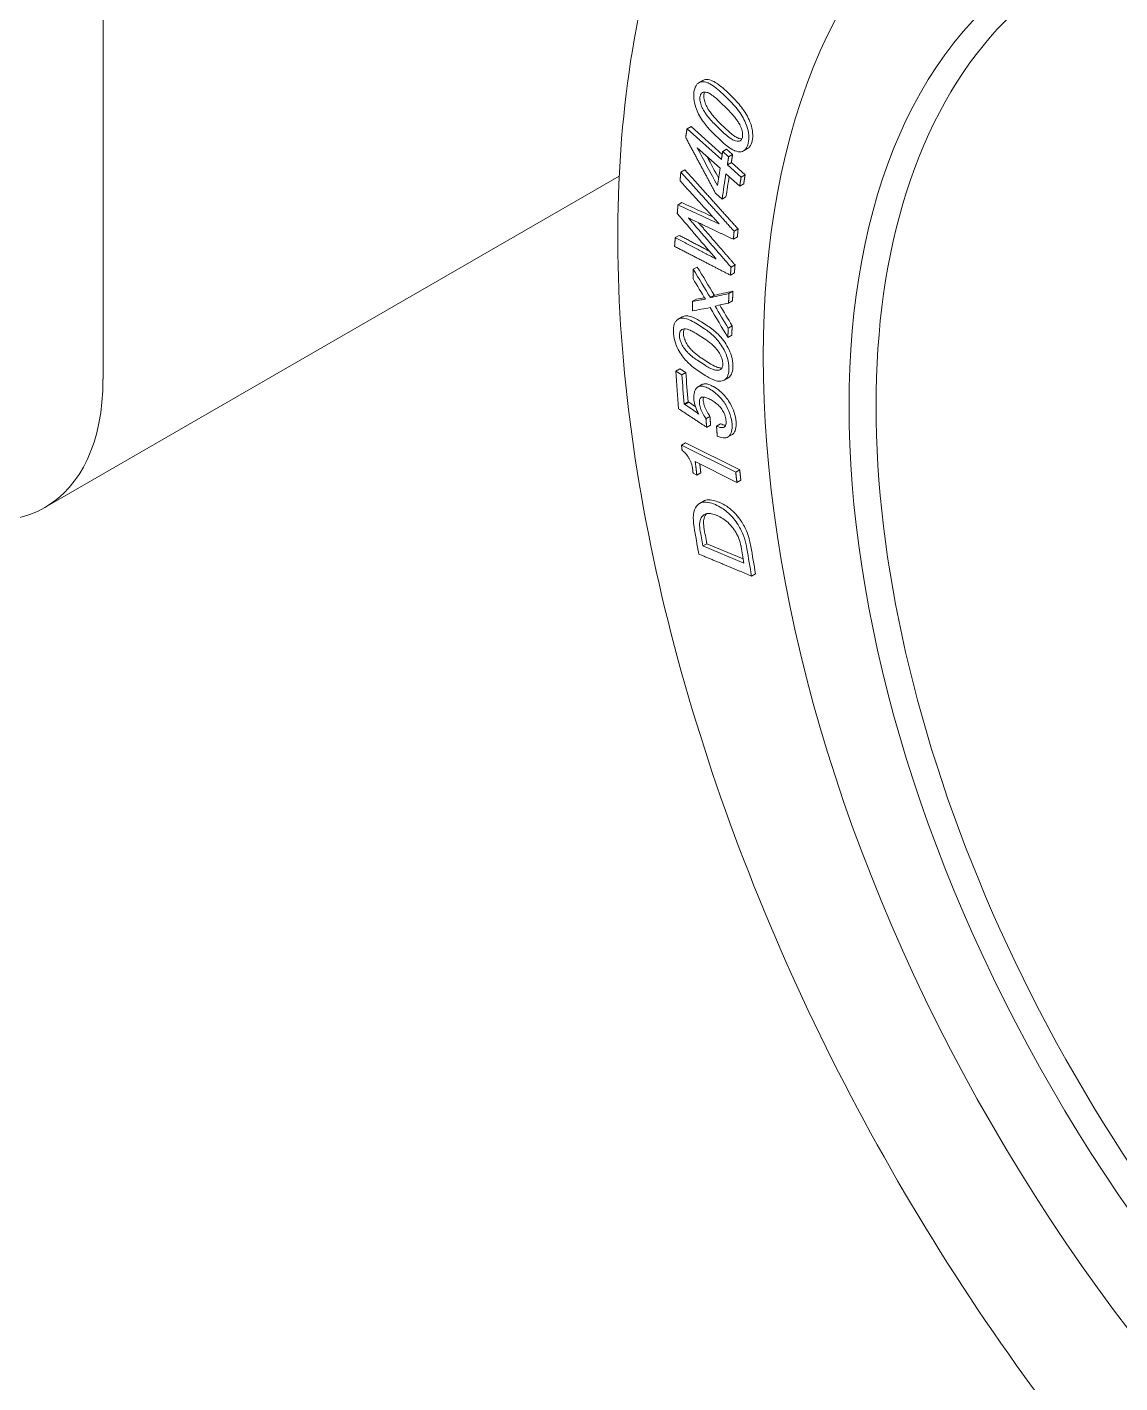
# Model space of a CAD drawing. Header units: millimetres. Extents: x 24 to 1656, y 24 to 1164.
# Drawn here: x 754 to 812.5, y 177.2 to 249.8 of the extents above; entities that cross this region are included whole.
import ezdxf

# ---------------------------------------------------------------- set-up
doc = ezdxf.new("R2010")
doc.units = ezdxf.units.MM
doc.header["$LTSCALE"] = 4
doc.layers.add('굵은실선_A3', color=7, linetype='Continuous', lineweight=18)

msp = doc.modelspace()

# ---------------------------------------------------------------- linework, layer by layer
at = {"layer": '굵은실선_A3'}
for p, q in [((758.019, 230.958), (758.019, 369.762)), ((789.93, 246.842), (790.143, 246.965)), ((791.539, 245.925), (791.209, 246.247)), ((791.421, 246.37), (791.752, 246.048)), ((791.072, 245.809), (791.452, 245.438)), ((789.297, 244.383), (789.51, 244.506)), ((791.138, 242.728), (789.297, 244.383)), ((789.51, 244.506), (791.181, 243.004)), ((790.738, 244.101), (791.068, 243.778)), ((791.186, 244.229), (790.806, 244.6)), ((791.019, 244.723), (791.399, 244.352)), ((789.843, 243.357), (791.064, 242.259)), ((792.327, 243.196), (792.54, 243.319)), ((791.205, 243.156), (791.418, 243.279)), ((791.523, 242.871), (791.205, 243.156)), ((791.418, 243.279), (791.736, 242.994)), ((791.523, 242.871), (791.736, 242.994)), ((788.964, 242.059), (789.177, 242.182)), ((791.382, 241.973), (792.118, 241.311)), ((791.456, 242.442), (791.669, 242.565)), ((792.192, 241.781), (791.456, 242.442)), ((791.669, 242.565), (792.405, 241.903)), ((792.192, 241.781), (792.405, 241.903)), ((785.666, 241.847), (754.912, 224.091)), ((792.118, 241.311), (792.331, 241.434)), ((788.813, 240.303), (789.026, 240.426)), ((790.835, 240.908), (791.17, 240.607)), ((791.17, 240.607), (791.383, 240.73)), ((791.817, 238.888), (792.03, 239.011)), ((788.667, 238.546), (788.88, 238.669)), ((791.78, 238.459), (791.993, 238.582)), ((789.632, 236.85), (789.845, 236.973)), ((791.654, 236.962), (791.867, 237.085)), ((791.619, 236.534), (791.832, 236.657)), ((790.547, 235.333), (790.76, 235.456)), ((791.534, 235.552), (791.747, 235.675)), ((789.596, 235.135), (789.809, 235.258)), ((791.523, 235.039), (791.736, 235.162)), ((788.818, 234.174), (789.03, 234.297)), ((790.197, 233.686), (789.857, 233.906)), ((790.07, 234.029), (790.409, 233.809)), ((789.837, 233.377), (790.228, 233.124)), ((791.486, 233.19), (791.699, 233.313)), ((791.496, 233.702), (791.709, 233.825)), ((790.266, 231.706), (789.876, 231.959)), ((790.089, 232.081), (790.479, 231.829)), ((788.699, 231.388), (788.912, 231.511)), ((789.02, 231.203), (788.699, 231.388)), ((788.912, 231.511), (789.233, 231.326)), ((789.02, 231.203), (789.233, 231.326)), ((789.926, 231.389), (790.265, 231.169)), ((791.288, 230.91), (791.501, 231.033)), ((789.884, 230.549), (790.097, 230.672)), ((789.136, 229.63), (789.349, 229.752)), ((789.187, 229.6), (789.136, 229.63)), ((789.187, 229.6), (789.4, 229.723)), ((789.349, 229.752), (789.4, 229.723)), ((788.848, 229.37), (788.916, 229.331)), ((789.818, 229.171), (789.865, 229.198)), ((790.311, 228.841), (790.524, 228.964)), ((790.347, 228.375), (790.56, 228.498)), ((790.875, 228.45), (791.087, 228.573)), ((789, 227.435), (789.213, 227.558)), ((791.903, 225.978), (789, 227.435)), ((789.213, 227.558), (792.116, 226.101)), ((791.491, 227.866), (791.704, 227.989)), ((789.621, 225.93), (789.823, 225.829)), ((789.737, 226.545), (791.968, 225.424)), ((789.823, 225.829), (790.035, 225.952)), ((791.903, 225.978), (792.116, 226.101)), ((791.968, 225.424), (792.181, 225.547)), ((789.965, 224.306), (790.178, 224.429)), ((790.139, 222.027), (790.352, 222.15)), ((792.341, 221.109), (790.139, 222.027)), ((790.352, 222.15), (792.303, 221.337)), ((792.752, 220.417), (792.965, 220.539))]:
    msp.add_line(p, q, dxfattribs=at)
for major_axis in [(-29.5, 51.095), (-26.25, 45.466)]:
    msp.add_ellipse((835.094, 208.096), major_axis=major_axis, ratio=0.57735, dxfattribs=at)
for centre, major_axis, ratio, start_param, end_param in [((835.8, 208.504), (-25.724, 44.555), 0.57735, 5.451555, 10.256408), ((2626.525, 1094.393), (-1405.184, 2031.188), 0.815588, 1.430629, 1.431558), ((2626.738, 1094.516), (1405.184, -2031.188), 0.815588, 4.5725, 4.573021), ((1302.152, 537.112), (-440.338, -573.237), 0.475497, 5.566834, 5.568554), ((1298.496, 534.532), (436.915, 568.781), 0.475497, 2.425238, 2.427815), ((1298.709, 534.655), (-436.915, -568.781), 0.475497, 5.56735, 5.569408), ((8320.658, 4039.066), (9774.615, 1365.893), 0.468849, 3.769876, 3.770139), ((8291.941, 3700.287), (9165.469, -3661.003), 0.74325, 4.098639, 4.098991), ((8320.445, 4038.943), (-9774.615, -1365.893), 0.468849, 0.628284, 0.628636), ((2440.745, 1008.367), (-1516.281, 1613.75), 0.809093, 1.311224, 1.312033), ((2440.958, 1008.489), (1516.281, -1613.75), 0.809093, 4.452816, 4.453626), ((2459.556, 1016.941), (1560.732, -1604.825), 0.807918, 4.438887, 4.439465), ((2210.288, 1030.333), (-1732.184, -792.896), 0.132031, 0.552279, 0.553268), ((2210.501, 1030.456), (1732.184, 792.896), 0.132031, 3.693872, 3.694861), ((2443.527, 1156.441), (2023.311, 898.924), 0.147311, 3.6931, 3.69391), ((2472.758, 1170.923), (-2064.544, -899.183), 0.157257, 0.552499, 0.553073), ((2472.971, 1171.046), (2064.544, 899.183), 0.157257, 3.694092, 3.694448), ((2202.501, 899.015), (1251.732, -1427.146), 0.811162, 4.482978, 4.483971), ((2246.163, 1049.253), (1776.269, 809.541), 0.134287, 3.69367, 3.69438), ((2243.466, 917.302), (-1297.523, 1458.397), 0.810763, 1.335152, 1.335862), ((2243.679, 917.425), (1297.523, -1458.397), 0.810763, 4.476786, 4.477455), ((1322.893, 538.654), (-323.514, -682.564), 0.626535, 5.447251, 5.450395), ((1319.18, 536.14), (321.07, 677.408), 0.626535, 2.305645, 2.308116), ((1319.393, 536.263), (-321.07, -677.408), 0.626535, 5.447238, 5.449708), ((747.412, 237.082), (7.5, -12.99), 0.57735, 5.497787, 7.068583), ((751.055, 313.127), (39.303, -84.333), 0.00666, 6.192301, 6.246621), ((761.582, 291.097), (-28.989, 62.18), 0.007749, 3.035744, 3.099023), ((1323.918, 531.668), (-235.487, -717.94), 0.686207, 5.366521, 5.368711), ((1320.297, 529.265), (-233.659, -712.365), 0.686207, 5.366557, 5.367882), ((1320.084, 529.142), (233.659, 712.365), 0.686207, 2.224965, 2.22629), ((1294.004, 511.894), (-221.193, -674.36), 0.686207, 5.366572, 5.367972), ((1290.394, 509.498), (219.463, 669.086), 0.686207, 2.224944, 2.227294), ((1290.607, 509.621), (-219.463, -669.086), 0.686207, 5.366537, 5.368887)]:
    msp.add_ellipse(centre, major_axis=major_axis, ratio=ratio, start_param=start_param, end_param=end_param, dxfattribs=at)
for points, knots in [([(870.882, 144.206), (866.451, 142.745), (861.611, 142.349), (851.208, 143.577), (845.609, 145.386), (834.256, 151.112), (828.503, 155.132), (817.587, 164.892), (812.426, 170.633), (803.2, 183.225), (799.13, 190.068), (792.455, 204.205), (789.849, 211.497), (786.369, 225.866), (785.501, 232.941), (785.688, 246.205), (786.745, 252.398), (790.826, 263.054), (793.793, 267.582), (797.651, 271.028), (797.654, 271.031), (797.658, 271.034)], [4.046409, 4.046409, 4.046409, 4.046409, 4.333754, 4.333754, 4.649286, 4.649286, 4.980119, 4.980119, 5.310872, 5.310872, 5.639927, 5.639927, 5.96886, 5.96886, 6.299326, 6.299326, 6.630633, 6.630633, 6.948876, 6.948876, 6.949166, 6.949166, 6.949166, 6.949166]), ([(790.143, 246.965), (790.143, 246.965), (790.144, 246.966), (790.144, 246.966), (790.185, 246.989), (790.23, 247.004), (790.277, 247.012)], [0.08025097, 0.08025097, 0.08025097, 0.08025097, 0.08062304, 0.08062304, 0.08062304, 0.10678175, 0.10678175, 0.10678175, 0.10678175]), ([(790.277, 247.012), (790.379, 247.029), (790.491, 247.01), (790.608, 246.964), (790.696, 246.93), (790.786, 246.881), (790.876, 246.822), (790.913, 246.798), (790.95, 246.772), (790.987, 246.745), (791.133, 246.639), (791.28, 246.508), (791.421, 246.37)], [0, 0, 0, 0, 0.0559312, 0.0559312, 0.0559312, 0.0976081, 0.0976081, 0.0976081, 0.114862, 0.114862, 0.114862, 0.1827248, 0.1827248, 0.1827248, 0.1827248]), ([(789.683, 246.431), (789.654, 246.302), (789.644, 246.159), (789.658, 245.999), (789.672, 245.845), (789.708, 245.685), (789.764, 245.521)], [-0.1072896, -0.1072896, -0.1072896, -0.1072896, -0.0526696, -0.0526696, -0.0526696, 0, 0, 0, 0]), ([(790.064, 246.889), (790.017, 246.881), (789.972, 246.866), (789.931, 246.843), (789.891, 246.82), (789.855, 246.789), (789.823, 246.751), (789.756, 246.67), (789.711, 246.56), (789.683, 246.431)], [-0.1067827, -0.1067827, -0.1067827, -0.1067827, -0.080573, -0.080573, -0.080573, -0.0547542, -0.0547542, -0.0547542, 0, 0, 0, 0]), ([(789.997, 246.124), (790.004, 246.156), (790.013, 246.185), (790.026, 246.211), (790.038, 246.237), (790.053, 246.259), (790.07, 246.277), (790.107, 246.317), (790.154, 246.338), (790.206, 246.346)], [-0.05564793, -0.05564793, -0.05564793, -0.05564793, -0.04205662, -0.04205662, -0.04205662, -0.02862173, -0.02862173, -0.02862173, 0, 0, 0, 0]), ([(791.209, 246.247), (791.094, 246.359), (790.976, 246.465), (790.829, 246.581), (790.8, 246.603), (790.662, 246.705), (790.551, 246.773), (790.428, 246.828), (790.413, 246.834), (790.28, 246.887), (790.167, 246.906), (790.064, 246.889)], [-0.1827309, -0.1827309, -0.1827309, -0.1827309, -0.1278621, -0.1278621, -0.1143951, -0.1143951, -0.0632954, -0.0632954, -0.0564859, -0.0564859, 0, 0, 0, 0]), ([(790.21, 246.247), (790.196, 246.184), (790.193, 246.113), (790.202, 246.033), (790.211, 245.947), (790.234, 245.857), (790.265, 245.767)], [0, 0, 0, 0, 0.02687122, 0.02687122, 0.02687122, 0.05592688, 0.05592688, 0.05592688, 0.05592688]), ([(790.206, 246.346), (790.254, 246.354), (790.307, 246.347), (790.362, 246.329), (790.418, 246.311), (790.477, 246.283), (790.535, 246.248), (790.543, 246.243), (790.55, 246.239), (790.558, 246.234), (790.604, 246.205), (790.652, 246.172), (790.701, 246.135), (790.769, 246.083), (790.838, 246.025), (790.906, 245.965), (790.963, 245.914), (791.018, 245.861), (791.072, 245.809)], [-0.1346143, -0.1346143, -0.1346143, -0.1346143, -0.1083616, -0.1083616, -0.1083616, -0.0814214, -0.0814214, -0.0814214, -0.0779041, -0.0779041, -0.0779041, -0.0562671, -0.0562671, -0.0562671, -0.025574, -0.025574, -0.025574, 0, 0, 0, 0]), ([(790.247, 246.349), (790.244, 246.345), (790.241, 246.34), (790.239, 246.335), (790.226, 246.309), (790.217, 246.28), (790.21, 246.247)], [0.03932564, 0.03932564, 0.03932564, 0.03932564, 0.04190796, 0.04190796, 0.04190796, 0.05564339, 0.05564339, 0.05564339, 0.05564339]), ([(789.764, 245.521), (789.806, 245.4), (789.858, 245.282), (789.917, 245.166), (789.982, 245.042), (790.054, 244.923), (790.131, 244.811), (790.194, 244.719), (790.26, 244.63), (790.329, 244.545), (790.432, 244.419), (790.539, 244.301), (790.646, 244.192), (790.676, 244.161), (790.707, 244.13), (790.738, 244.101)], [-0.1811494, -0.1811494, -0.1811494, -0.1811494, -0.1421754, -0.1421754, -0.1421754, -0.1001519, -0.1001519, -0.1001519, -0.0656826, -0.0656826, -0.0656826, -0.0146406, -0.0146406, -0.0146406, 0, 0, 0, 0]), ([(790.052, 245.644), (790.021, 245.734), (789.998, 245.824), (789.989, 245.91), (789.98, 245.99), (789.983, 246.061), (789.997, 246.124)], [-0.05592687, -0.05592687, -0.05592687, -0.05592687, -0.02687059, -0.02687059, -0.02687059, 0, 0, 0, 0]), ([(790.806, 244.6), (790.727, 244.677), (790.646, 244.76), (790.568, 244.847), (790.528, 244.891), (790.489, 244.936), (790.452, 244.982), (790.403, 245.041), (790.354, 245.104), (790.307, 245.17), (790.268, 245.224), (790.231, 245.28), (790.197, 245.338), (790.19, 245.35), (790.183, 245.362), (790.176, 245.374), (790.127, 245.46), (790.084, 245.551), (790.052, 245.644)], [-0.1363453, -0.1363453, -0.1363453, -0.1363453, -0.0983409, -0.0983409, -0.0983409, -0.0791267, -0.0791267, -0.0791267, -0.0543754, -0.0543754, -0.0543754, -0.0342036, -0.0342036, -0.0342036, -0.0299695, -0.0299695, -0.0299695, 0, 0, 0, 0]), ([(790.265, 245.767), (790.297, 245.674), (790.34, 245.584), (790.388, 245.498), (790.419, 245.444), (790.452, 245.391), (790.487, 245.34), (790.54, 245.263), (790.596, 245.189), (790.651, 245.121), (790.704, 245.056), (790.76, 244.992), (790.817, 244.931), (790.884, 244.858), (790.952, 244.788), (791.019, 244.723)], [0, 0, 0, 0, 0.0297874, 0.0297874, 0.0297874, 0.0486526, 0.0486526, 0.0486526, 0.0769367, 0.0769367, 0.0769367, 0.1040641, 0.1040641, 0.1040641, 0.1363146, 0.1363146, 0.1363146, 0.1363146]), ([(792.494, 244.517), (792.452, 244.638), (792.402, 244.757), (792.343, 244.873), (792.28, 244.996), (792.209, 245.114), (792.133, 245.226), (791.954, 245.49), (791.744, 245.724), (791.539, 245.925)], [-0.1790404, -0.1790404, -0.1790404, -0.1790404, -0.140094, -0.140094, -0.140094, -0.0984445, -0.0984445, -0.0984445, 0, 0, 0, 0]), ([(791.752, 246.048), (791.93, 245.873), (792.111, 245.674), (792.272, 245.454), (792.364, 245.328), (792.45, 245.194), (792.526, 245.052), (792.597, 244.919), (792.658, 244.782), (792.707, 244.64)], [0, 0, 0, 0, 0.085565, 0.085565, 0.085565, 0.1341099, 0.1341099, 0.1341099, 0.1795648, 0.1795648, 0.1795648, 0.1795648]), ([(791.452, 245.438), (791.571, 245.322), (791.694, 245.193), (791.806, 245.056), (791.855, 244.997), (791.904, 244.934), (791.951, 244.868), (791.989, 244.814), (792.026, 244.758), (792.06, 244.701), (792.068, 244.689), (792.075, 244.676), (792.082, 244.664), (792.131, 244.578), (792.174, 244.487), (792.206, 244.394)], [-0.1363504, -0.1363504, -0.1363504, -0.1363504, -0.0791399, -0.0791399, -0.0791399, -0.0543849, -0.0543849, -0.0543849, -0.0342133, -0.0342133, -0.0342133, -0.029973, -0.029973, -0.029973, 0, 0, 0, 0]), ([(792.056, 243.713), (792.005, 243.704), (791.95, 243.71), (791.828, 243.745), (791.76, 243.777), (791.642, 243.848), (791.59, 243.883), (791.449, 243.989), (791.36, 244.065), (791.244, 244.173), (791.215, 244.201), (791.186, 244.229)], [-0.1365887, -0.1365887, -0.1365887, -0.1365887, -0.10869, -0.10869, -0.0774396, -0.0774396, -0.0537642, -0.0537642, -0.0137254, -0.0137254, 0, 0, 0, 0]), ([(791.399, 244.352), (791.524, 244.231), (791.657, 244.112), (791.786, 244.019), (791.809, 244.003), (791.832, 243.987), (791.854, 243.973), (791.923, 243.928), (791.992, 243.89), (792.059, 243.865), (792.067, 243.862), (792.075, 243.859), (792.082, 243.857), (792.134, 243.839), (792.185, 243.83), (792.232, 243.832)], [0, 0, 0, 0, 0.0595409, 0.0595409, 0.0595409, 0.0699653, 0.0699653, 0.0699653, 0.1017649, 0.1017649, 0.1017649, 0.1055267, 0.1055267, 0.1055267, 0.1304268, 0.1304268, 0.1304268, 0.1304268]), ([(792.206, 244.394), (792.237, 244.304), (792.259, 244.214), (792.269, 244.128), (792.278, 244.048), (792.275, 243.977), (792.261, 243.914)], [-0.05592824, -0.05592824, -0.05592824, -0.05592824, -0.02686725, -0.02686725, -0.02686725, 0, 0, 0, 0]), ([(792.575, 243.607), (792.603, 243.737), (792.614, 243.883), (792.599, 244.045), (792.585, 244.198), (792.549, 244.355), (792.494, 244.517)], [-0.1073167, -0.1073167, -0.1073167, -0.1073167, -0.0519906, -0.0519906, -0.0519906, 0, 0, 0, 0]), ([(792.707, 244.64), (792.761, 244.481), (792.797, 244.327), (792.811, 244.177), (792.827, 244.011), (792.817, 243.863), (792.788, 243.73)], [0, 0, 0, 0, 0.0509754, 0.0509754, 0.0509754, 0.1073076, 0.1073076, 0.1073076, 0.1073076]), ([(791.068, 243.778), (791.184, 243.665), (791.303, 243.558), (791.422, 243.465), (791.445, 243.447), (791.468, 243.43), (791.491, 243.413), (791.604, 243.33), (791.717, 243.26), (791.828, 243.212), (791.837, 243.209), (791.845, 243.205), (791.854, 243.202), (791.975, 243.153), (792.089, 243.133), (792.194, 243.149)], [-0.1801731, -0.1801731, -0.1801731, -0.1801731, -0.124723, -0.124723, -0.124723, -0.1139905, -0.1139905, -0.1139905, -0.0615104, -0.0615104, -0.0615104, -0.0574813, -0.0574813, -0.0574813, 0, 0, 0, 0]), ([(792.261, 243.914), (792.254, 243.885), (792.245, 243.859), (792.234, 243.836), (792.222, 243.812), (792.207, 243.793), (792.19, 243.776), (792.161, 243.747), (792.126, 243.729), (792.087, 243.719), (792.077, 243.716), (792.067, 243.714), (792.056, 243.713)], [-0.05265982, -0.05265982, -0.05265982, -0.05265982, -0.04035112, -0.04035112, -0.04035112, -0.0278084, -0.0278084, -0.0278084, -0.00584972, -0.00584972, -0.00584972, 0, 0, 0, 0]), ([(792.194, 243.149), (792.289, 243.165), (792.37, 243.21), (792.435, 243.288), (792.502, 243.368), (792.547, 243.478), (792.575, 243.607)], [-0.1072821, -0.1072821, -0.1072821, -0.1072821, -0.0546148, -0.0546148, -0.0546148, 0, 0, 0, 0]), ([(792.788, 243.73), (792.759, 243.601), (792.715, 243.492), (792.648, 243.411), (792.616, 243.373), (792.58, 243.342), (792.54, 243.319)], [0, 0, 0, 0, 0.05455063, 0.05455063, 0.05455063, 0.0806106, 0.0806106, 0.0806106, 0.0806106]), ([(788.783, 234.151), (788.745, 234.124), (788.712, 234.09), (788.683, 234.049), (788.655, 234.008), (788.632, 233.96), (788.614, 233.906), (788.576, 233.792), (788.562, 233.654), (788.567, 233.503)], [-0.1067827, -0.1067827, -0.1067827, -0.1067827, -0.080573, -0.080573, -0.080573, -0.0547542, -0.0547542, -0.0547542, 0, 0, 0, 0]), ([(789.857, 233.906), (789.74, 233.982), (789.62, 234.051), (789.475, 234.119), (789.447, 234.132), (789.312, 234.187), (789.206, 234.218), (789.094, 234.228), (789.081, 234.229), (788.96, 234.233), (788.863, 234.21), (788.783, 234.151)], [-0.1827309, -0.1827309, -0.1827309, -0.1827309, -0.1278621, -0.1278621, -0.1143951, -0.1143951, -0.0632954, -0.0632954, -0.0564859, -0.0564859, 0, 0, 0, 0]), ([(789.03, 234.297), (789.103, 234.338), (789.186, 234.355), (789.277, 234.353), (789.357, 234.35), (789.441, 234.333), (789.527, 234.305), (789.563, 234.293), (789.599, 234.28), (789.635, 234.265), (789.777, 234.206), (789.925, 234.123), (790.07, 234.029)], [0.0078989, 0.0078989, 0.0078989, 0.0078989, 0.0559312, 0.0559312, 0.0559312, 0.0976081, 0.0976081, 0.0976081, 0.114862, 0.114862, 0.114862, 0.1827248, 0.1827248, 0.1827248, 0.1827248]), ([(788.567, 233.503), (788.571, 233.352), (788.592, 233.192), (788.638, 233.024), (788.682, 232.862), (788.746, 232.703), (788.826, 232.547)], [-0.1072896, -0.1072896, -0.1072896, -0.1072896, -0.0526696, -0.0526696, -0.0526696, 0, 0, 0, 0]), ([(788.889, 233.294), (788.888, 233.332), (788.89, 233.367), (788.894, 233.4), (788.899, 233.433), (788.907, 233.463), (788.917, 233.49), (788.939, 233.547), (788.973, 233.588), (789.014, 233.618)], [-0.05564793, -0.05564793, -0.05564793, -0.05564793, -0.04205662, -0.04205662, -0.04205662, -0.02862173, -0.02862173, -0.02862173, 0, 0, 0, 0]), ([(789.036, 232.794), (788.991, 232.88), (788.954, 232.969), (788.928, 233.058), (788.904, 233.141), (788.891, 233.22), (788.889, 233.294)], [-0.05592687, -0.05592687, -0.05592687, -0.05592687, -0.02687059, -0.02687059, -0.02687059, 0, 0, 0, 0]), ([(789.014, 233.618), (789.051, 233.645), (789.096, 233.658), (789.145, 233.661), (789.195, 233.664), (789.249, 233.655), (789.304, 233.641), (789.312, 233.639), (789.319, 233.637), (789.326, 233.635), (789.37, 233.622), (789.417, 233.605), (789.464, 233.584), (789.531, 233.555), (789.6, 233.519), (789.669, 233.48), (789.726, 233.447), (789.783, 233.412), (789.837, 233.377)], [-0.1346143, -0.1346143, -0.1346143, -0.1346143, -0.1083616, -0.1083616, -0.1083616, -0.0814214, -0.0814214, -0.0814214, -0.0779041, -0.0779041, -0.0779041, -0.0562671, -0.0562671, -0.0562671, -0.025574, -0.025574, -0.025574, 0, 0, 0, 0]), ([(789.154, 233.661), (789.145, 233.647), (789.137, 233.631), (789.131, 233.614), (789.12, 233.587), (789.112, 233.557), (789.108, 233.524), (789.103, 233.491), (789.101, 233.455), (789.102, 233.417)], [0.01977653, 0.01977653, 0.01977653, 0.01977653, 0.02834068, 0.02834068, 0.02834068, 0.04190796, 0.04190796, 0.04190796, 0.05564339, 0.05564339, 0.05564339, 0.05564339]), ([(789.102, 233.417), (789.104, 233.343), (789.117, 233.264), (789.141, 233.181), (789.167, 233.092), (789.204, 233.003), (789.249, 232.917)], [0, 0, 0, 0, 0.02687122, 0.02687122, 0.02687122, 0.05592688, 0.05592688, 0.05592688, 0.05592688]), ([(791.277, 232.535), (791.218, 232.65), (791.151, 232.759), (791.078, 232.861), (791, 232.971), (790.917, 233.071), (790.832, 233.162), (790.655, 233.35), (790.464, 233.505), (790.278, 233.632), (790.251, 233.651), (790.224, 233.669), (790.197, 233.686)], [-0.1790404, -0.1790404, -0.1790404, -0.1790404, -0.140094, -0.140094, -0.140094, -0.0984445, -0.0984445, -0.0984445, -0.0126024, -0.0126024, -0.0126024, 0, 0, 0, 0]), ([(790.409, 233.809), (790.593, 233.69), (790.783, 233.546), (790.962, 233.37), (791.063, 233.27), (791.162, 233.158), (791.255, 233.034), (791.342, 232.918), (791.421, 232.793), (791.49, 232.658)], [0, 0, 0, 0, 0.085565, 0.085565, 0.085565, 0.1341099, 0.1341099, 0.1341099, 0.1795648, 0.1795648, 0.1795648, 0.1795648]), ([(788.826, 232.547), (788.887, 232.432), (788.954, 232.324), (789.027, 232.222), (789.106, 232.112), (789.191, 232.012), (789.277, 231.92), (789.349, 231.845), (789.422, 231.775), (789.497, 231.71), (789.607, 231.614), (789.72, 231.528), (789.831, 231.452), (789.863, 231.43), (789.894, 231.409), (789.926, 231.389)], [-0.1811494, -0.1811494, -0.1811494, -0.1811494, -0.1421754, -0.1421754, -0.1421754, -0.1001519, -0.1001519, -0.1001519, -0.0656826, -0.0656826, -0.0656826, -0.0146406, -0.0146406, -0.0146406, 0, 0, 0, 0]), ([(789.876, 231.959), (789.795, 232.011), (789.711, 232.069), (789.628, 232.133), (789.586, 232.165), (789.545, 232.198), (789.504, 232.233), (789.452, 232.278), (789.398, 232.327), (789.345, 232.38), (789.303, 232.424), (789.26, 232.47), (789.22, 232.519), (789.212, 232.529), (789.203, 232.54), (789.195, 232.55), (789.137, 232.624), (789.082, 232.706), (789.036, 232.794)], [-0.1363453, -0.1363453, -0.1363453, -0.1363453, -0.0983409, -0.0983409, -0.0983409, -0.0791267, -0.0791267, -0.0791267, -0.0543754, -0.0543754, -0.0543754, -0.0342036, -0.0342036, -0.0342036, -0.0299695, -0.0299695, -0.0299695, 0, 0, 0, 0]), ([(789.249, 232.917), (789.295, 232.829), (789.349, 232.748), (789.407, 232.674), (789.444, 232.628), (789.482, 232.583), (789.522, 232.541), (789.581, 232.478), (789.643, 232.421), (789.703, 232.369), (789.76, 232.319), (789.819, 232.272), (789.879, 232.227), (789.949, 232.175), (790.02, 232.126), (790.089, 232.081)], [0, 0, 0, 0, 0.0297874, 0.0297874, 0.0297874, 0.0486526, 0.0486526, 0.0486526, 0.0769367, 0.0769367, 0.0769367, 0.1040641, 0.1040641, 0.1040641, 0.1363146, 0.1363146, 0.1363146, 0.1363146]), ([(790.228, 233.124), (790.35, 233.045), (790.478, 232.953), (790.599, 232.849), (790.695, 232.768), (790.794, 232.672), (790.883, 232.563), (790.892, 232.553), (790.9, 232.543), (790.908, 232.532), (790.967, 232.458), (791.021, 232.376), (791.067, 232.288)], [-0.1363504, -0.1363504, -0.1363504, -0.1363504, -0.0791399, -0.0791399, -0.0791399, -0.0342133, -0.0342133, -0.0342133, -0.029973, -0.029973, -0.029973, 0, 0, 0, 0]), ([(791.536, 231.579), (791.532, 231.732), (791.51, 231.894), (791.464, 232.065), (791.42, 232.225), (791.357, 232.381), (791.277, 232.535)], [-0.1073167, -0.1073167, -0.1073167, -0.1073167, -0.0519906, -0.0519906, -0.0519906, 0, 0, 0, 0]), ([(791.49, 232.658), (791.569, 232.507), (791.631, 232.354), (791.674, 232.196), (791.722, 232.023), (791.745, 231.858), (791.749, 231.702)], [0, 0, 0, 0, 0.0509754, 0.0509754, 0.0509754, 0.1073076, 0.1073076, 0.1073076, 0.1073076]), ([(791.089, 231.489), (791.049, 231.459), (791.003, 231.444), (790.895, 231.434), (790.832, 231.442), (790.721, 231.472), (790.671, 231.49), (790.533, 231.549), (790.443, 231.597), (790.325, 231.668), (790.296, 231.687), (790.266, 231.706)], [-0.1365887, -0.1365887, -0.1365887, -0.1365887, -0.10869, -0.10869, -0.0774396, -0.0774396, -0.0537642, -0.0537642, -0.0137254, -0.0137254, 0, 0, 0, 0]), ([(790.479, 231.829), (790.607, 231.746), (790.741, 231.67), (790.867, 231.62), (790.889, 231.612), (790.911, 231.604), (790.932, 231.597), (790.998, 231.575), (791.063, 231.562), (791.123, 231.561), (791.13, 231.561), (791.137, 231.561), (791.144, 231.561), (791.149, 231.561), (791.154, 231.561), (791.159, 231.562)], [0, 0, 0, 0, 0.0595409, 0.0595409, 0.0595409, 0.0699653, 0.0699653, 0.0699653, 0.1017649, 0.1017649, 0.1017649, 0.1055267, 0.1055267, 0.1055267, 0.1082653, 0.1082653, 0.1082653, 0.1082653]), ([(791.067, 232.288), (791.112, 232.202), (791.149, 232.113), (791.175, 232.024), (791.199, 231.941), (791.212, 231.862), (791.214, 231.788)], [-0.05592824, -0.05592824, -0.05592824, -0.05592824, -0.02686725, -0.02686725, -0.02686725, 0, 0, 0, 0]), ([(791.214, 231.788), (791.215, 231.754), (791.213, 231.722), (791.208, 231.693), (791.203, 231.662), (791.196, 231.635), (791.185, 231.611), (791.168, 231.568), (791.142, 231.535), (791.113, 231.508), (791.105, 231.501), (791.097, 231.495), (791.089, 231.489)], [-0.05265982, -0.05265982, -0.05265982, -0.05265982, -0.04035112, -0.04035112, -0.04035112, -0.0278084, -0.0278084, -0.0278084, -0.00584972, -0.00584972, -0.00584972, 0, 0, 0, 0]), ([(791.749, 231.702), (791.753, 231.551), (791.74, 231.414), (791.702, 231.301), (791.666, 231.191), (791.609, 231.109), (791.534, 231.054)], [0, 0, 0, 0, 0.0545506, 0.0545506, 0.0545506, 0.1072828, 0.1072828, 0.1072828, 0.1072828]), ([(790.265, 231.169), (790.407, 231.077), (790.551, 230.996), (790.689, 230.94), (790.799, 230.894), (790.907, 230.863), (791.008, 230.855), (791.016, 230.855), (791.024, 230.854), (791.031, 230.854), (791.141, 230.849), (791.239, 230.872), (791.321, 230.931)], [-0.1801731, -0.1801731, -0.1801731, -0.1801731, -0.1139905, -0.1139905, -0.1139905, -0.0615104, -0.0615104, -0.0615104, -0.0574813, -0.0574813, -0.0574813, 0, 0, 0, 0]), ([(791.321, 230.931), (791.396, 230.986), (791.453, 231.067), (791.489, 231.177), (791.527, 231.291), (791.541, 231.428), (791.536, 231.579)], [-0.1072821, -0.1072821, -0.1072821, -0.1072821, -0.0546148, -0.0546148, -0.0546148, 0, 0, 0, 0]), ([(789.832, 230.511), (789.799, 230.482), (789.771, 230.447), (789.747, 230.404), (789.724, 230.362), (789.706, 230.314), (789.692, 230.26), (789.663, 230.145), (789.658, 230.01), (789.669, 229.863)], [-0.1003586, -0.1003586, -0.1003586, -0.1003586, -0.0759166, -0.0759166, -0.0759166, -0.0517081, -0.0517081, -0.0517081, 0, 0, 0, 0]), ([(790.501, 230.44), (790.417, 230.489), (790.332, 230.529), (790.251, 230.556), (790.179, 230.58), (790.109, 230.593), (790.044, 230.592), (789.961, 230.59), (789.89, 230.564), (789.832, 230.511)], [-0.1186445, -0.1186445, -0.1186445, -0.1186445, -0.0791028, -0.0791028, -0.0791028, -0.0440891, -0.0440891, -0.0440891, 0, 0, 0, 0]), ([(790.097, 230.672), (790.144, 230.699), (790.197, 230.713), (790.255, 230.715), (790.321, 230.717), (790.391, 230.703), (790.464, 230.679), (790.545, 230.652), (790.63, 230.611), (790.714, 230.563)], [0.0123266, 0.0123266, 0.0123266, 0.0123266, 0.0438463, 0.0438463, 0.0438463, 0.0791729, 0.0791729, 0.0791729, 0.1186395, 0.1186395, 0.1186395, 0.1186395]), ([(791.411, 229.512), (791.355, 229.612), (791.294, 229.706), (791.161, 229.885), (791.09, 229.968), (790.942, 230.118), (790.867, 230.185), (790.694, 230.321), (790.597, 230.385), (790.501, 230.44)], [-0.15018, -0.15018, -0.15018, -0.15018, -0.1157574, -0.1157574, -0.0803022, -0.0803022, -0.0448541, -0.0448541, 0, 0, 0, 0]), ([(790.714, 230.563), (790.821, 230.502), (790.93, 230.428), (791.084, 230.302), (791.131, 230.261), (791.261, 230.136), (791.341, 230.047), (791.493, 229.851), (791.561, 229.747), (791.624, 229.635)], [0, 0, 0, 0, 0.0500699, 0.0500699, 0.0721765, 0.0721765, 0.1117566, 0.1117566, 0.1502969, 0.1502969, 0.1502969, 0.1502969]), ([(789.818, 229.171), (789.714, 229.246), (789.61, 229.319), (789.4, 229.462), (789.293, 229.532), (789.187, 229.6)], [-0.0980925, -0.0980925, -0.0980925, -0.0980925, -0.04964178, -0.04964178, 0, 0, 0, 0]), ([(789.4, 229.723), (789.501, 229.658), (789.602, 229.591), (789.717, 229.513), (789.731, 229.504), (789.745, 229.495)], [0, 0, 0, 0, 0.04727873, 0.04727873, 0.0536406, 0.0536406, 0.0536406, 0.0536406]), ([(789.669, 229.863), (789.678, 229.746), (789.703, 229.622), (789.745, 229.494), (789.79, 229.356), (789.851, 229.221), (789.921, 229.09)], [-0.08615147, -0.08615147, -0.08615147, -0.08615147, -0.04455072, -0.04455072, -0.04455072, 0, 0, 0, 0]), ([(789.956, 229.698), (789.952, 229.759), (789.955, 229.813), (789.969, 229.859), (789.982, 229.906), (790.005, 229.941), (790.034, 229.967)], [-0.0431677, -0.0431677, -0.0431677, -0.0431677, -0.02176586, -0.02176586, -0.02176586, 0, 0, 0, 0]), ([(790.145, 229.119), (790.092, 229.213), (790.047, 229.311), (790.014, 229.412), (789.982, 229.512), (789.963, 229.607), (789.956, 229.698)], [-0.0649148, -0.0649148, -0.0649148, -0.0649148, -0.03222172, -0.03222172, -0.03222172, 0, 0, 0, 0]), ([(790.034, 229.967), (790.058, 229.989), (790.087, 230.001), (790.12, 230.006), (790.157, 230.012), (790.199, 230.009), (790.242, 230), (790.275, 229.993), (790.31, 229.982), (790.346, 229.969), (790.406, 229.946), (790.469, 229.916), (790.53, 229.883), (790.551, 229.872), (790.572, 229.86), (790.593, 229.849)], [-0.09346086, -0.09346086, -0.09346086, -0.09346086, -0.0752262, -0.0752262, -0.0752262, -0.05408352, -0.05408352, -0.05408352, -0.03753574, -0.03753574, -0.03753574, -0.00957988, -0.00957988, -0.00957988, 0, 0, 0, 0]), ([(790.19, 230.008), (790.187, 230), (790.184, 229.991), (790.182, 229.983), (790.168, 229.936), (790.165, 229.882), (790.169, 229.821)], [0.01755536, 0.01755536, 0.01755536, 0.01755536, 0.02163918, 0.02163918, 0.02163918, 0.04316841, 0.04316841, 0.04316841, 0.04316841]), ([(790.169, 229.821), (790.176, 229.73), (790.194, 229.635), (790.227, 229.535), (790.26, 229.434), (790.305, 229.336), (790.358, 229.242)], [0, 0, 0, 0, 0.03220496, 0.03220496, 0.03220496, 0.06491473, 0.06491473, 0.06491473, 0.06491473]), ([(790.593, 229.849), (790.665, 229.807), (790.74, 229.759), (790.814, 229.704), (790.829, 229.692), (790.845, 229.679), (790.861, 229.667), (790.924, 229.616), (790.987, 229.558), (791.048, 229.492), (791.057, 229.481), (791.067, 229.471), (791.077, 229.46), (791.135, 229.392), (791.19, 229.316), (791.237, 229.232)], [-0.1047463, -0.1047463, -0.1047463, -0.1047463, -0.0706803, -0.0706803, -0.0706803, -0.0633305, -0.0633305, -0.0633305, -0.0338485, -0.0338485, -0.0338485, -0.02915, -0.02915, -0.02915, 0, 0, 0, 0]), ([(791.624, 229.635), (791.707, 229.487), (791.774, 229.335), (791.824, 229.178), (791.879, 229.004), (791.909, 228.836), (791.921, 228.677)], [0, 0, 0, 0, 0.050978, 0.050978, 0.050978, 0.1073074, 0.1073074, 0.1073074, 0.1073074]), ([(789.921, 229.09), (789.904, 229.1), (789.887, 229.111), (789.852, 229.138), (789.835, 229.154), (789.818, 229.171)], [-0.01616646, -0.01616646, -0.01616646, -0.01616646, -0.00818788, -0.00818788, 0, 0, 0, 0]), ([(791.237, 229.232), (791.259, 229.193), (791.278, 229.153), (791.313, 229.07), (791.328, 229.028), (791.368, 228.893), (791.382, 228.802), (791.389, 228.716)], [-0.05728224, -0.05728224, -0.05728224, -0.05728224, -0.04390169, -0.04390169, -0.03025742, -0.03025742, 0, 0, 0, 0]), ([(791.708, 228.554), (791.697, 228.711), (791.667, 228.875), (791.614, 229.046), (791.564, 229.206), (791.496, 229.362), (791.411, 229.512)], [-0.1073164, -0.1073164, -0.1073164, -0.1073164, -0.0519902, -0.0519902, -0.0519902, 0, 0, 0, 0]), ([(790.227, 228.465), (790.245, 228.455), (790.264, 228.442), (790.282, 228.428), (790.303, 228.412), (790.325, 228.394), (790.347, 228.375)], [-0.01859156, -0.01859156, -0.01859156, -0.01859156, -0.01003726, -0.01003726, -0.01003726, 0, 0, 0, 0]), ([(791.313, 228.423), (791.292, 228.403), (791.268, 228.391), (791.241, 228.383), (791.21, 228.375), (791.177, 228.373), (791.143, 228.375), (791.06, 228.38), (790.965, 228.411), (790.875, 228.45)], [-0.07703346, -0.07703346, -0.07703346, -0.07703346, -0.06108328, -0.06108328, -0.06108328, -0.04325673, -0.04325673, -0.04325673, 0, 0, 0, 0]), ([(791.087, 228.573), (791.175, 228.536), (791.265, 228.506), (791.345, 228.499), (791.352, 228.498), (791.358, 228.498), (791.364, 228.497)], [0, 0, 0, 0, 0.04151192, 0.04151192, 0.04151192, 0.04477675, 0.04477675, 0.04477675, 0.04477675]), ([(791.389, 228.716), (791.394, 228.65), (791.391, 228.59), (791.378, 228.538), (791.365, 228.488), (791.343, 228.45), (791.313, 228.423)], [-0.04597045, -0.04597045, -0.04597045, -0.04597045, -0.02262276, -0.02262276, -0.02262276, 0, 0, 0, 0]), ([(791.546, 227.906), (791.611, 227.966), (791.658, 228.049), (791.685, 228.159), (791.714, 228.273), (791.719, 228.408), (791.708, 228.554)], [-0.1008425, -0.1008425, -0.1008425, -0.1008425, -0.0515706, -0.0515706, -0.0515706, 0, 0, 0, 0]), ([(791.921, 228.677), (791.932, 228.531), (791.927, 228.396), (791.898, 228.282), (791.871, 228.173), (791.824, 228.089), (791.759, 228.029)], [0, 0, 0, 0, 0.0515175, 0.0515175, 0.0515175, 0.1008433, 0.1008433, 0.1008433, 0.1008433]), ([(790.915, 227.911), (791.058, 227.851), (791.202, 227.812), (791.327, 227.82), (791.411, 227.825), (791.486, 227.852), (791.546, 227.906)], [-0.1141514, -0.1141514, -0.1141514, -0.1141514, -0.0458688, -0.0458688, -0.0458688, 0, 0, 0, 0]), ([(789.034, 227.147), (789.097, 227.107), (789.159, 227.053), (789.284, 226.913), (789.343, 226.829), (789.398, 226.739)], [-0.06133672, -0.06133672, -0.06133672, -0.06133672, -0.0318378, -0.0318378, 0, 0, 0, 0]), ([(789.398, 226.739), (789.424, 226.696), (789.448, 226.651), (789.491, 226.557), (789.51, 226.509), (789.562, 226.353), (789.583, 226.245), (789.595, 226.144)], [-0.06609498, -0.06609498, -0.06609498, -0.06609498, -0.05080794, -0.05080794, -0.03511419, -0.03511419, 0, 0, 0, 0]), ([(790.178, 224.429), (790.216, 224.451), (790.258, 224.468), (790.302, 224.48), (790.401, 224.506), (790.51, 224.505), (790.625, 224.487), (790.728, 224.47), (790.835, 224.439), (790.944, 224.398), (790.971, 224.388), (790.999, 224.377), (791.026, 224.366)], [0.0404305, 0.0404305, 0.0404305, 0.0404305, 0.0665383, 0.0665383, 0.0665383, 0.1249459, 0.1249459, 0.1249459, 0.1772545, 0.1772545, 0.1772545, 0.1902555, 0.1902555, 0.1902555, 0.1902555]), ([(789.809, 224.163), (789.725, 224.043), (789.668, 223.891), (789.644, 223.702), (789.62, 223.51), (789.632, 223.293), (789.671, 223.06)], [-0.1571777, -0.1571777, -0.1571777, -0.1571777, -0.079153, -0.079153, -0.079153, 0, 0, 0, 0]), ([(790.813, 224.243), (790.683, 224.297), (790.554, 224.339), (790.425, 224.362), (790.418, 224.363), (790.298, 224.382), (790.19, 224.383), (789.978, 224.328), (789.883, 224.265), (789.809, 224.163)], [-0.1902681, -0.1902681, -0.1902681, -0.1902681, -0.1283619, -0.1283619, -0.1246572, -0.1246572, -0.0672394, -0.0672394, 0, 0, 0, 0]), ([(790.09, 223.591), (790.128, 223.644), (790.173, 223.685), (790.225, 223.713), (790.28, 223.743), (790.341, 223.76), (790.407, 223.765), (790.47, 223.77), (790.537, 223.765), (790.607, 223.752), (790.698, 223.736), (790.793, 223.705), (790.888, 223.667), (790.896, 223.664), (790.903, 223.661), (790.91, 223.658)], [-0.1548373, -0.1548373, -0.1548373, -0.1548373, -0.120155, -0.120155, -0.120155, -0.0838412, -0.0838412, -0.0838412, -0.0491373, -0.0491373, -0.0491373, -0.0035438, -0.0035438, -0.0035438, 0, 0, 0, 0]), ([(790.303, 223.714), (790.25, 223.639), (790.21, 223.545), (790.192, 223.429), (790.183, 223.371), (790.179, 223.308), (790.181, 223.241), (790.183, 223.173), (790.19, 223.102), (790.203, 223.028)], [0, 0, 0, 0, 0.04919858, 0.04919858, 0.04919858, 0.07379124, 0.07379124, 0.07379124, 0.09887355, 0.09887355, 0.09887355, 0.09887355]), ([(791.983, 223.232), (791.904, 223.352), (791.82, 223.463), (791.641, 223.67), (791.548, 223.763), (791.359, 223.927), (791.264, 223.997), (791.049, 224.133), (790.929, 224.194), (790.813, 224.243)], [-0.1885157, -0.1885157, -0.1885157, -0.1885157, -0.1447186, -0.1447186, -0.1000368, -0.1000368, -0.0558206, -0.0558206, 0, 0, 0, 0]), ([(791.026, 224.366), (791.156, 224.311), (791.291, 224.241), (791.477, 224.117), (791.529, 224.079), (791.691, 223.951), (791.799, 223.851), (792.008, 223.62), (792.105, 223.493), (792.196, 223.355)], [0, 0, 0, 0, 0.0625323, 0.0625323, 0.0868043, 0.0868043, 0.1380979, 0.1380979, 0.1886345, 0.1886345, 0.1886345, 0.1886345]), ([(789.99, 222.905), (789.966, 223.049), (789.961, 223.18), (789.978, 223.296), (789.995, 223.417), (790.035, 223.513), (790.09, 223.591)], [-0.09936637, -0.09936637, -0.09936637, -0.09936637, -0.05057998, -0.05057998, -0.05057998, 0, 0, 0, 0]), ([(790.91, 223.658), (791.01, 223.616), (791.112, 223.563), (791.215, 223.496), (791.307, 223.436), (791.4, 223.363), (791.492, 223.277), (791.626, 223.151), (791.751, 223), (791.866, 222.826)], [-0.154811, -0.154811, -0.154811, -0.154811, -0.1070867, -0.1070867, -0.1070867, -0.0638032, -0.0638032, -0.0638032, 0, 0, 0, 0]), ([(792.503, 221.879), (792.472, 222.061), (792.428, 222.249), (792.344, 222.502), (792.321, 222.566), (792.212, 222.842), (792.108, 223.043), (791.983, 223.232)], [-0.1520031, -0.1520031, -0.1520031, -0.1520031, -0.0901064, -0.0901064, -0.0691657, -0.0691657, 0, 0, 0, 0]), ([(792.196, 223.355), (792.321, 223.166), (792.425, 222.965), (792.566, 222.61), (792.611, 222.467), (792.676, 222.216), (792.698, 222.108), (792.716, 222.002)], [0, 0, 0, 0, 0.0691698, 0.0691698, 0.1158861, 0.1158861, 0.1520032, 0.1520032, 0.1520032, 0.1520032]), ([(791.866, 222.826), (791.907, 222.764), (791.945, 222.699), (791.98, 222.632), (792.014, 222.565), (792.045, 222.497), (792.072, 222.428), (792.124, 222.294), (792.16, 222.162), (792.184, 222.033), (792.187, 222.017), (792.19, 222.002), (792.192, 221.987)], [-0.09393623, -0.09393623, -0.09393623, -0.09393623, -0.07126001, -0.07126001, -0.07126001, -0.04866066, -0.04866066, -0.04866066, -0.00521185, -0.00521185, -0.00521185, 0, 0, 0, 0])]:
    msp.add_open_spline(points, degree=3, knots=knots, dxfattribs=at)
for points, weights in [([(789.297, 244.383), (789.26, 244.148), (789.224, 243.913)], [1.00077013716, 1.00080525923, 1.00081732555]), ([(789.224, 243.913), (790.047, 242.377), (790.835, 240.908)], [1.0127176056, 1.02757903115, 1.04193354444]), ([(791.205, 243.156), (791.171, 242.942), (791.138, 242.728)], [1.00073304475, 1.000789027, 1.00082404887]), ([(791.456, 242.442), (791.489, 242.656), (791.523, 242.871)], [1.0008313186, 1.00079573618, 1.00073885798]), ([(791.736, 242.994), (791.702, 242.779), (791.669, 242.565)], [1.00073885798, 1.00079573618, 1.0008313186]), ([(788.964, 242.059), (788.943, 241.824), (788.923, 241.589)], [1.00041888402, 1.0005078153, 1.00057579201]), ([(791.817, 238.888), (790.442, 240.417), (788.964, 242.059)], [1.06203943308, 1.03124365666, 1]), ([(789.177, 242.182), (790.654, 240.539), (792.03, 239.011)], [1, 1.03124365666, 1.06203943308]), ([(792.405, 241.903), (792.368, 241.669), (792.331, 241.434)], [1.000826908, 1.00086741711, 1.00088133427]), ([(788.923, 241.589), (789.999, 240.404), (791.02, 239.28)], [1, 1.0224416805, 1.04464864542]), ([(792.118, 241.311), (792.155, 241.546), (792.192, 241.781)], [1.00088133427, 1.00086741711, 1.00082690799]), ([(788.813, 240.303), (788.793, 240.067), (788.773, 239.831)], [1.00042297252, 1.00043357877, 1.00042297253]), ([(791.654, 236.962), (790.544, 238.244), (789.368, 239.602)], [1.04671276462, 1.02354596522, 1]), ([(789.368, 239.602), (790.609, 239.014), (791.78, 238.459)], [1.0007413297, 1.02429039428, 1.0474589476]), ([(789.909, 239.346), (790.912, 238.187), (791.867, 237.085)], [1.00647023959, 1.02673251823, 1.04671276462]), ([(792.03, 239.011), (792.012, 238.797), (791.993, 238.582)], [1.00041157821, 1.0004669892, 1.0005022321]), ([(788.667, 238.546), (788.648, 238.312), (788.629, 238.078)], [1.00042175097, 1.00035378473, 1.00026486715]), ([(790.861, 237.395), (789.792, 237.956), (788.667, 238.546)], [1.0450301176, 1.02281504349, 1.00036516809]), ([(788.88, 238.669), (789.703, 238.237), (790.495, 237.821)], [1.00036516807, 1.0166838375, 1.03287844397]), ([(791.78, 238.459), (791.799, 238.674), (791.817, 238.888)], [1.0005022321, 1.0004669892, 1.00041157821]), ([(788.629, 238.078), (790.177, 237.278), (791.619, 236.534)], [1.00046388792, 1.03172203803, 1.06253210014]), ([(789.632, 236.85), (789.626, 236.593), (789.621, 236.337)], [1.00011458944, 1.00016724985, 1.00019571386]), ([(791.619, 236.534), (791.637, 236.748), (791.654, 236.962)], [1.00032258675, 1.0003779928, 1.00041323255]), ([(791.867, 237.085), (791.85, 236.871), (791.832, 236.657)], [1.00041323255, 1.00037799279, 1.00032258674]), ([(791.523, 235.039), (791.529, 235.295), (791.534, 235.552)], [1.00021601335, 1.00018131856, 1.00012005785]), ([(791.747, 235.675), (791.742, 235.418), (791.736, 235.162)], [1.00012005785, 1.00018131856, 1.00021601334]), ([(789.596, 235.135), (789.591, 234.879), (789.586, 234.623)], [1.0001147055, 1.00008636914, 1.00003383829]), ([(791.486, 233.19), (791.491, 233.446), (791.496, 233.702)], [1.00002425044, 1.00008550528, 1.00012019673]), ([(791.709, 233.825), (791.704, 233.569), (791.699, 233.313)], [1.00012019674, 1.00008550528, 1.00002425044]), ([(788.916, 229.331), (789.581, 228.891), (790.227, 228.465)], [1.0199432163, 1.03480727192, 1.04963145385]), ([(790.347, 228.375), (790.329, 228.608), (790.311, 228.841)], [1.00038183254, 1.0004237312, 1.0004470715]), ([(790.524, 228.964), (790.542, 228.731), (790.56, 228.498)], [1.0004470715, 1.0004237312, 1.00038183255]), ([(790.875, 228.45), (790.895, 228.181), (790.915, 227.911)], [1.000534741, 1.00050371535, 1.00044721401]), ([(789, 227.435), (789.017, 227.291), (789.034, 227.147)], [1.00035268727, 1.00036111734, 1.00036324049]), ([(789.595, 226.144), (789.608, 226.037), (789.621, 225.93)], [1.00029786471, 1.00028672292, 1.00027202563]), ([(789.823, 225.829), (789.779, 226.187), (789.737, 226.545)], [1.00091479873, 1.0009644992, 1.00097395888]), ([(789.979, 226.423), (790.007, 226.187), (790.035, 225.952)], [1.0009628017, 1.00094752301, 1.00091479873]), ([(791.968, 225.424), (791.935, 225.701), (791.903, 225.978)], [1.0007487373, 1.00075690184, 1.00073822046]), ([(792.116, 226.101), (792.148, 225.824), (792.181, 225.547)], [1.00073822046, 1.00075690184, 1.00074873731]), ([(789.92, 221.597), (791.386, 220.986), (792.752, 220.417)], [1.02382750406, 1.06016859763, 1.0964366202])]:
    msp.add_rational_spline(points, weights, degree=2, dxfattribs=at)
for points in [[(791.534, 231.054), (791.523, 231.047), (791.512, 231.039), (791.501, 231.033)], [(791.759, 228.029), (791.742, 228.014), (791.724, 228.001), (791.704, 227.989)], [(790.335, 223.754), (790.324, 223.742), (790.313, 223.728), (790.303, 223.714)]]:
    msp.add_open_spline(points, degree=3, dxfattribs=at)

doc.saveas('drawing.dxf')
